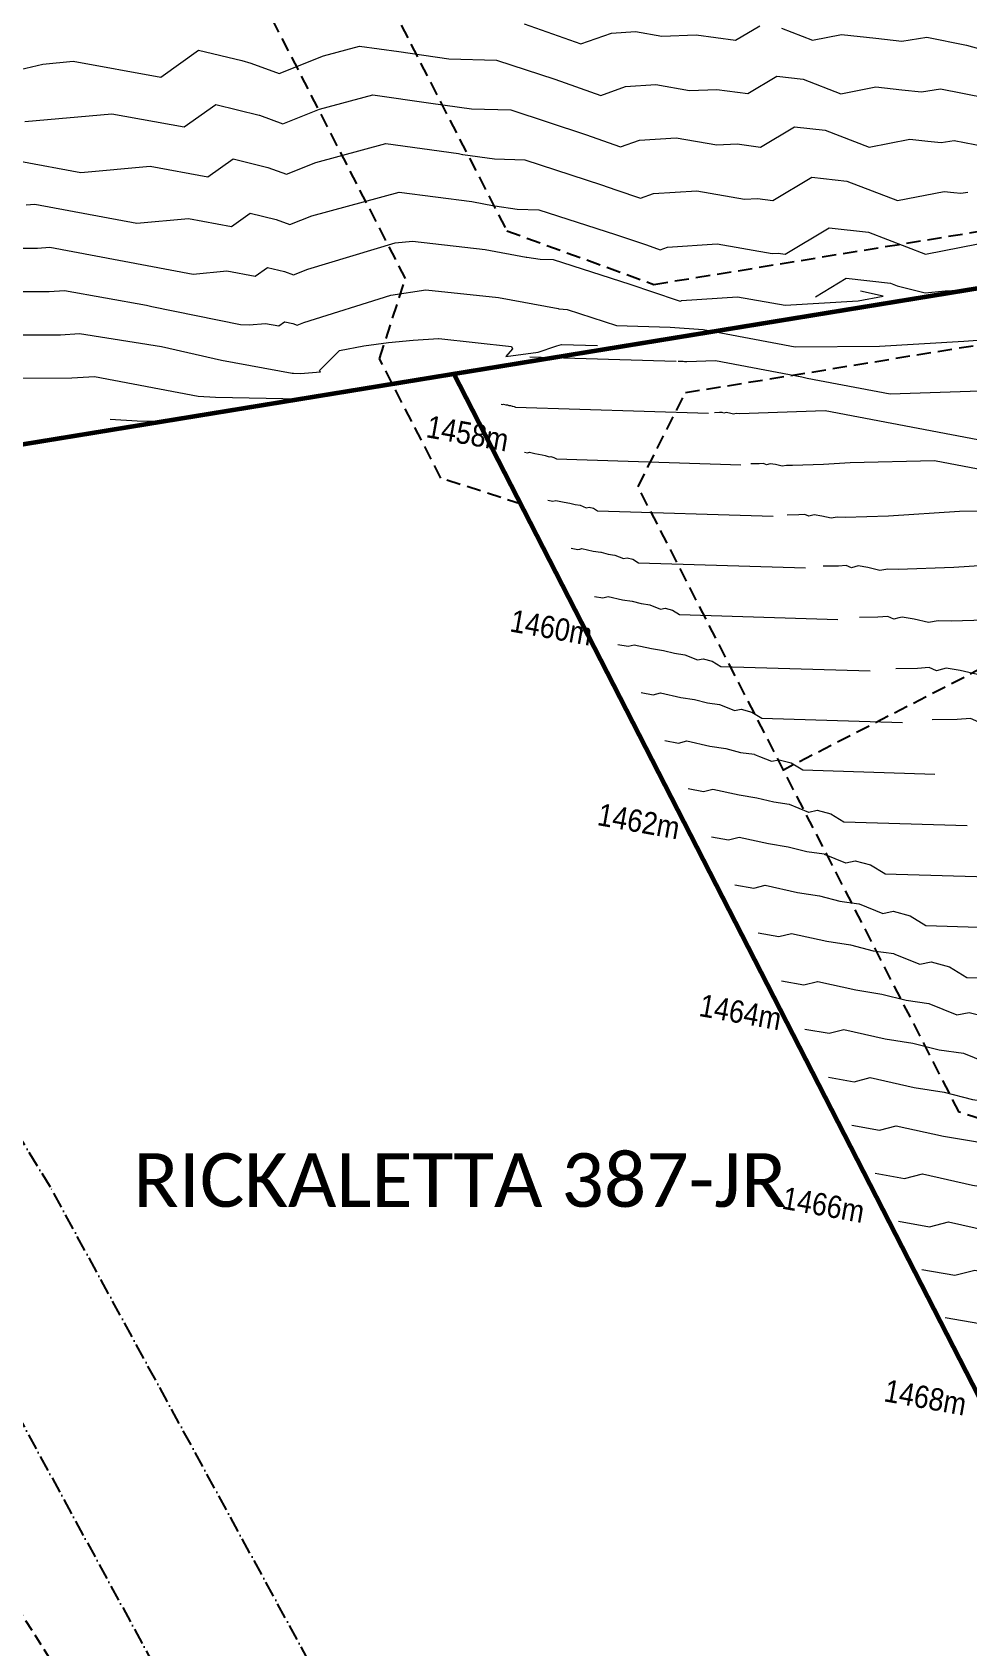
# Model space of a CAD drawing. Header units: metres. Extents: x 5688 to 19740, y -52 to 3406.
# Drawn here: x 7113.7 to 7322.7, y 1074.4 to 1435.2 of the extents above; entities that cross this region are included whole.
import ezdxf
from ezdxf.enums import TextEntityAlignment as Align

# ---------------------------------------------------------------- set-up
doc = ezdxf.new("R2010")
doc.units = ezdxf.units.M
for name, pattern in [('ACAD_ISO10W100', [18, 12, -3, 0, -3]), ('DASHED', [19.05, 12.7, -6.35]), ('HIDDEN', [9.525, 6.35, -3.175])]:
    doc.linetypes.add(name, pattern=pattern)
for name, color, linetype in [('CENTRELINES', 7, 'Continuous'), ('Contours', 7, 'Continuous'), ('DORPNAAM', 7, 'Continuous'), ('LINES', 7, 'Continuous'), ('PLAASGEDEELTES', 7, 'Continuous'), ('PWV_RESERVES', 7, 'Continuous'), ('SERV', 7, 'Continuous'), ('SITE', 7, 'Continuous')]:
    doc.layers.add(name, color=color, linetype=linetype)
doc.styles.add('CALIBRII', font='calibri.ttf')
doc.styles.add('MM-STANDARD', font='', dxfattribs={"height": 1})
doc.styles.get('MM-STANDARD').set_extended_font_data('MM-STANDARD')

# ---------------------------------------------------------------- blocks, each defined once
blk = doc.blocks.new('CONTOURS-CG')
at = {"layer": 'Contours', "color": 253, "lineweight": 9, "true_color": 0xa1a3a5}
for points, elevation in [([(31038.83, 254.85), (31051.5, 250.38), (31058.38, 252.78), (31063.7, 253.15), (31069.6, 252.12), (31077.3, 252.4), (31086.08, 251.22), (31091.46, 254.45)], 1453.5), ([(31096.32, 253.9), (31103.28, 251.22), (31103.29, 251.22), (31109.75, 252.49), (31117.43, 251.63), (31123.2, 251.02), (31128.79, 251.86), (31128.79, 251.86), (31137.66, 250.13), (31141.68, 248.95)], 1453.5), ([(30914.77, 241.98), (30931.3, 245.87), (30938.11, 246.49), (30957.63, 242.93), (30966.11, 248.97), (30966.11, 248.97), (30975.8, 246.69), (30977.81, 246.08), (30984.1, 243.76), (30994.03, 247.73), (31002.05, 249.89), (31010.83, 248.65), (31021.98, 247.08), (31032.68, 246.76), (31032.69, 246.76), (31045.67, 242.51), (31055.94, 238.88), (31061.51, 240.83), (31068.26, 241.29), (31075.76, 239.98), (31081.87, 240.21), (31088.85, 239.27), (31095.33, 243.16), (31101.19, 242.5), (31109.59, 239.26), (31109.6, 239.26), (31117.39, 240.81), (31123.22, 240.15), (31127.61, 239.69), (31131.85, 240.32), (31131.85, 240.32), (31142.05, 238.34)], 1454), ([(30927.25, 233.01), (30946.69, 234.77), (30962.91, 231.82), (30969.96, 236.83), (30969.96, 236.83), (30979.62, 234.46), (30979.68, 234.44), (30984.91, 232.51), (30993.15, 235.81), (31005.01, 239.01), (31017.98, 237.16), (31027.09, 235.88), (31035.83, 235.62), (31035.84, 235.62), (31052.52, 230.16), (31060.38, 227.38), (31064.64, 228.87), (31072.83, 229.43), (31081.91, 227.85), (31086.44, 228.02), (31091.61, 227.32), (31099.21, 231.88), (31106.07, 231.1), (31115.91, 227.31), (31115.91, 227.31), (31125.03, 229.12), (31129.02, 228.67), (31132.01, 228.35), (31134.91, 228.79), (31134.91, 228.79), (31146.45, 226.54)], 1454.5), ([(30926.2, 224.2), (30939.79, 221.66), (30939.79, 221.66), (30955.27, 223.06), (30968.19, 220.71), (30973.8, 224.7), (30973.8, 224.7), (30981.54, 222.79), (30985.71, 221.26), (30992.27, 223.89), (31007.97, 228.12), (31024.14, 225.86), (31025.04, 225.69), (31025.13, 225.68), (31032.2, 224.69), (31038.97, 224.48), (31038.99, 224.48), (31056.1, 218.92), (31059.36, 217.81), (31064.81, 215.89), (31067.77, 216.92), (31077.39, 217.58), (31088.06, 215.71), (31091.01, 215.82), (31094.37, 215.37), (31103.08, 220.59), (31110.94, 219.7), (31122.22, 215.36), (31122.22, 215.36), (31132.67, 217.43), (31134.81, 217.19), (31136.41, 217.02), (31137.96, 217.25)], 1455), ([(30927.59, 214.45), (30929.52, 214.57), (30952.33, 210.31), (30952.33, 210.31), (30963.85, 211.35), (30973.47, 209.6), (30977.65, 212.57), (30977.65, 212.57), (30983.41, 211.15), (30986.51, 210.01), (30991.4, 211.96), (31010.93, 217.23), (31027.13, 215.18), (31032.17, 214.21), (31032.29, 214.19), (31037.31, 213.49), (31042.12, 213.34), (31042.14, 213.34), (31059.26, 207.82), (31066.2, 205.46), (31069.25, 204.39), (31070.9, 204.96), (31081.95, 205.72), (31094.22, 203.58), (31095.58, 203.63), (31097.13, 203.42), (31106.95, 209.31), (31115.81, 208.31), (31128.53, 203.41), (31128.53, 203.41), (31140.31, 205.74)], 1455.5), ([(30921.21, 204.73), (30930.14, 204.77), (30932.85, 204.94), (30964.87, 198.95), (30964.87, 198.95), (30972.43, 199.64), (30978.75, 198.49), (30981.49, 200.44), (30981.49, 200.44), (30985.27, 199.51), (30987.31, 198.76), (30990.52, 200.04), (31010.01, 205.95), (31013.88, 206.34), (31030.11, 204.47), (31039.3, 202.73), (31039.44, 202.71), (31042.42, 202.29), (31045.29, 202.2), (31062.43, 196.72), (31073.05, 193.11), (31073.68, 192.89), (31073.93, 192.97), (31073.93, 192.97), (31074.03, 193.01), (31086.52, 193.87), (31097.16, 192.01), (31097.16, 192.01), (31113.45, 192.98), (31119.08, 194), (31113.98, 195.15)], 1456), ([(30921.19, 195.04), (30932.69, 195.09), (30936.18, 195.3), (30954.43, 191.98), (30955.65, 191.67), (30975.43, 187.7), (30977.41, 187.6), (30977.41, 187.6), (30981.02, 187.93), (30984.03, 187.38), (30985.33, 188.31), (30985.34, 188.31), (30987.14, 187.87), (30988.11, 187.51), (30989.64, 188.12), (31009.09, 194.21), (31016.84, 195.46), (31033.1, 193.75), (31046.43, 191.25), (31046.59, 191.22), (31047.53, 191.09), (31048.44, 191.06), (31059.49, 187.44), (31059.49, 187.44), (31071.43, 187.09), (31078.85, 186.59), (31099.42, 182.67), (31099.42, 182.67), (31118.25, 182.82), (31137.04, 183.98), (31141.27, 184.27)], 1456.5), ([(31103.9, 193.87), (31103.9, 193.87), (31110.82, 198.02), (31120.68, 196.91), (31122.19, 196.33), (31128.4, 194.76), (31132.89, 195.2), (31153.81, 196.22), (31173.28, 196.03), (31193.44, 193.98), (31199.19, 193.35), (31217.87, 191.18), (31237.48, 186.37), (31242.29, 185.1), (31242.33, 185.09)], 1456), ([(30921.17, 185.35), (30935.24, 185.41), (30939.5, 185.67), (30957.84, 182.8), (30971.22, 179.75), (30987, 176.8), (30987.31, 176.78), (30988.84, 176.75), (30993.37, 177.08), (30993.13, 177.38), (30997.62, 181.85), (31003.03, 182.94), (31008.52, 183.69), (31014.08, 184.19), (31019.68, 184.56), (31019.8, 184.57), (31036.04, 182.76), (31036.24, 182.23), (31034.72, 180.5), (31041.99, 181.53), (31045.93, 182.84), (31046.12, 182.95), (31047.21, 183.19), (31055.24, 182.97)], 1457), ([(31072.82, 179.38), (31040.13, 180.4)], 1457), ([(30921.15, 175.66), (30937.78, 175.73), (30942.83, 176.04), (30966.04, 171.7), (30969.85, 171.47), (30988.75, 171.05), (30992.06, 171.3)], 1457.5), ([(31260.98, 165.17), (31240.05, 170.39), (31224.07, 172.24), (31202.36, 174.51), (31201.9, 174.53), (31181.63, 174.27), (31162.22, 173.72), (31159.18, 173.6), (31142.95, 172.85), (31120.59, 172.12), (31102.09, 175.58), (31100.9, 175.88), (31081.62, 179.56), (31075.16, 179.34), (31074.9, 179.35), (31074.7, 179.32), (31074.4, 179.39), (31074.15, 179.43), (31073.98, 179.38), (31073.85, 179.44), (31073.65, 179.42), (31073.27, 179.42)], 1457), ([(31033.68, 169.89), (31034, 169.83), (31034.19, 169.88), (31034.73, 169.76), (31035.1, 169.7), (31035.1, 169.7), (31035.44, 169.62), (31035.76, 169.57), (31036.16, 169.41), (31036.34, 169.44), (31036.62, 169.37), (31036.89, 169.21), (31080.04, 167.86)], 1457.5), ([(30946.32, 166.53), (30952.39, 166.16), (30956.51, 166.06)], 1458), ([(31270.3, 155.22), (31251.14, 159.99), (31236.51, 161.69), (31216.21, 163.78), (31195.94, 163.5), (31179.88, 163.04), (31177.1, 162.94), (31159.85, 162.15), (31141.76, 161.58), (31106.08, 168.39), (31086.97, 167.74), (31086.2, 167.77), (31085.6, 167.67), (31084.71, 167.88), (31083.98, 168.01), (31083.48, 167.87), (31083.1, 168.03), (31082.5, 167.99), (31081.37, 167.98)], 1457.5), ([(31038.9, 159.15), (31039.61, 159.02), (31040.04, 159.13), (31041.25, 158.86), (31042.07, 158.73), (31042.84, 158.54), (31043.55, 158.44), (31044.44, 158.08), (31044.83, 158.16), (31045.46, 157.99), (31046.06, 157.63), (31087.26, 156.34)], 1458), ([(31279.63, 145.26), (31262.23, 149.59), (31248.95, 151.13), (31230.52, 153.04), (31210.25, 152.73), (31197.54, 152.36), (31195.01, 152.27), (31176.54, 151.44), (31162.94, 151.04), (31130.54, 157.21), (31111.65, 156.78), (31105.69, 156.38), (31098.78, 156.15), (31097.49, 156.18), (31096.5, 156.02), (31095.02, 156.37), (31093.82, 156.58), (31092.97, 156.36), (31092.34, 156.63), (31091.35, 156.56), (31089.48, 156.54)], 1458), ([(31044.13, 148.41), (31045.22, 148.21), (31045.89, 148.38), (31047.77, 147.97), (31049.04, 147.76), (31050.23, 147.46), (31050.23, 147.46), (31051.34, 147.3), (31052.72, 146.74), (31053.33, 146.87), (31054.31, 146.61), (31055.23, 146.04), (31094.48, 144.82)], 1458.5), ([(31288.96, 135.3), (31273.33, 139.19), (31261.39, 140.58), (31244.83, 142.29), (31224.57, 141.96), (31215.2, 141.68), (31212.93, 141.6), (31192.94, 140.73), (31184.11, 140.49), (31155, 146.04), (31136.11, 145.89), (31120.25, 144.88), (31110.59, 144.55), (31108.78, 144.6), (31107.41, 144.38), (31105.34, 144.87), (31103.65, 145.16), (31102.47, 144.84), (31101.58, 145.22), (31100.19, 145.12), (31097.58, 145.09)], 1458.5), ([(31049.35, 137.67), (31050.84, 137.4), (31051.27, 137.51), (31051.74, 137.64), (31051.75, 137.64), (31054.29, 137.07), (31056, 136.8), (31056.01, 136.79), (31057.63, 136.38), (31057.63, 136.38), (31059.13, 136.17), (31061, 135.41), (31061.83, 135.58), (31063.15, 135.23), (31064.41, 134.46), (31101.7, 133.3)], 1459), ([(31298.28, 125.34), (31284.42, 128.8), (31273.83, 130.03), (31259.15, 131.54), (31238.88, 131.18), (31232.86, 131.01), (31230.85, 130.93), (31209.11, 130.01), (31205.28, 129.95), (31179.46, 134.87), (31160.56, 134.95), (31141.7, 133.85), (31134.81, 133.37), (31122.4, 132.96), (31120.08, 133.02), (31118.31, 132.73), (31115.65, 133.36), (31113.48, 133.74), (31111.96, 133.33), (31110.82, 133.82), (31109.04, 133.69), (31105.68, 133.65)], 1459), ([(31054.57, 126.93), (31056.45, 126.59), (31057.6, 126.89), (31057.6, 126.89), (31060.81, 126.17), (31062.97, 125.83), (31062.98, 125.83), (31065.02, 125.31), (31065.03, 125.31), (31066.92, 125.03), (31069.29, 124.08), (31070.33, 124.29), (31072, 123.85), (31073.58, 122.88), (31108.92, 121.78)], 1459.5), ([(31307.61, 115.39), (31295.51, 118.4), (31286.27, 119.47), (31273.46, 120.8), (31253.19, 120.41), (31250.52, 120.33), (31226.95, 119.39), (31226.46, 119.4), (31203.93, 123.7), (31185.02, 123.98), (31166.15, 122.99), (31149.37, 121.87), (31134.21, 121.36), (31131.37, 121.44), (31129.21, 121.09), (31125.96, 121.85), (31123.31, 122.32), (31122.58, 122.12), (31121.46, 121.81), (31121.45, 121.81), (31120.07, 122.42), (31117.88, 122.26), (31113.78, 122.21)], 1459.5), ([(31059.8, 116.19), (31062.07, 115.78), (31063.45, 116.14), (31063.45, 116.14), (31067.32, 115.27), (31069.94, 114.86), (31069.95, 114.86), (31072.42, 114.23), (31072.42, 114.23), (31074.71, 113.9), (31077.57, 112.75), (31078.82, 113), (31080.84, 112.47), (31082.75, 111.3), (31116.14, 110.26)], 1460), ([(31316.93, 105.43), (31306.6, 108), (31298.71, 108.92), (31287.77, 110.05), (31268.18, 109.65), (31247.63, 108.86), (31228.39, 112.53), (31209.47, 112.99), (31190.6, 112.1), (31171.74, 110.9), (31163.93, 110.37), (31146.02, 109.76), (31142.67, 109.86), (31140.11, 109.44), (31136.27, 110.35), (31133.14, 110.89), (31132.28, 110.66), (31130.96, 110.3), (31130.95, 110.3), (31129.31, 111.01), (31126.73, 110.82), (31121.88, 110.77)], 1460), ([(31065.02, 105.45), (31067.68, 104.97), (31069.3, 105.39), (31069.3, 105.39), (31073.84, 104.37), (31076.91, 103.89), (31076.92, 103.89), (31079.81, 103.15), (31079.82, 103.15), (31082.5, 102.77), (31083.48, 102.37), (31085.82, 101.42), (31085.85, 101.41), (31087.32, 101.71), (31089.68, 101.09), (31090.49, 100.6), (31091.91, 99.72), (31091.93, 99.72), (31123.35, 98.74)], 1460.5), ([(31326.26, 95.47), (31317.69, 97.61), (31311.15, 98.36), (31302.08, 99.3), (31285.84, 98.97), (31268.8, 98.32), (31252.85, 101.36), (31233.93, 102), (31215.05, 101.18), (31196.19, 100.06), (31178.49, 98.86), (31157.82, 98.17), (31153.96, 98.28), (31151.03, 97.79), (31151.01, 97.79), (31146.58, 98.84), (31142.97, 99.47), (31140.45, 98.79), (31140.44, 98.79), (31138.55, 99.61), (31135.58, 99.39), (31129.99, 99.33)], 1460.5), ([(31070.24, 94.71), (31073.29, 94.16), (31075.15, 94.64), (31075.15, 94.64), (31080.36, 93.48), (31083.89, 92.92), (31083.89, 92.92), (31087.21, 92.07), (31087.21, 92.07), (31090.27, 91.64), (31090.29, 91.63), (31091.41, 91.18), (31094.11, 90.08), (31094.13, 90.08), (31095.82, 90.43), (31098.53, 89.71), (31101.09, 88.14), (31101.1, 88.14), (31130.57, 87.22)], 1461), ([(31075.47, 83.97), (31078.91, 83.35), (31081.01, 83.89), (31081.01, 83.89), (31086.88, 82.58), (31090.86, 81.95), (31090.86, 81.95), (31094.61, 81), (31094.61, 81), (31098.06, 80.5), (31098.08, 80.5), (31102.39, 78.75), (31102.41, 78.75), (31104.32, 79.14), (31107.37, 78.33), (31110.26, 76.56), (31110.27, 76.56), (31137.79, 75.7)], 1461.5), ([(31080.69, 73.23), (31084.52, 72.54), (31086.86, 73.14), (31086.86, 73.14), (31093.4, 71.68), (31097.83, 70.98), (31097.83, 70.98), (31102, 69.92), (31102, 69.92), (31105.85, 69.37), (31105.87, 69.36), (31110.67, 67.42), (31110.69, 67.42), (31112.81, 67.85), (31116.21, 66.95), (31119.44, 64.98), (31119.45, 64.97), (31145.01, 64.18)], 1462), ([(31085.91, 62.49), (31090.14, 61.73), (31092.71, 62.39), (31092.71, 62.39), (31099.92, 60.78), (31104.8, 60.01), (31104.8, 60.01), (31109.4, 58.84), (31109.4, 58.84), (31113.65, 58.23), (31113.66, 58.23), (31118.96, 56.08), (31118.97, 56.08), (31121.31, 56.56), (31125.06, 55.57), (31128.61, 53.4), (31128.62, 53.39), (31152.23, 52.66)], 1462.5), ([(31091.14, 51.75), (31095.75, 50.92), (31098.56, 51.64), (31098.56, 51.64), (31106.44, 49.88), (31111.77, 49.04), (31111.77, 49.04), (31116.79, 47.76), (31116.79, 47.76), (31121.44, 47.1), (31121.45, 47.09), (31127.24, 44.75), (31127.25, 44.75), (31129.81, 45.27), (31133.9, 44.19), (31137.78, 41.81), (31137.79, 41.81), (31152.54, 41.34), (31159.45, 41.14)], 1463), ([(31096.36, 41.01), (31101.36, 40.11), (31104.41, 40.9), (31104.42, 40.9), (31112.96, 38.99), (31118.74, 38.07), (31118.74, 38.07), (31124.19, 36.69), (31124.19, 36.69), (31129.23, 35.96), (31129.24, 35.96), (31135.52, 33.42), (31135.53, 33.42), (31138.3, 33.98), (31142.75, 32.81), (31146.96, 30.23), (31146.96, 30.23), (31161.72, 29.76), (31166.67, 29.62)], 1463.5), ([(31101.58, 30.26), (31106.98, 29.3), (31110.27, 30.15), (31110.27, 30.15), (31119.47, 28.09), (31125.71, 27.1), (31125.71, 27.1), (31131.58, 25.61), (31131.58, 25.61), (31137.02, 24.83), (31137.03, 24.83), (31143.8, 22.09), (31143.81, 22.08), (31146.8, 22.7), (31151.59, 21.43), (31156.13, 18.65), (31156.14, 18.65), (31170.89, 18.18), (31173.89, 18.09)], 1464), ([(31106.81, 19.52), (31112.59, 18.49), (31116.12, 19.4), (31116.12, 19.4), (31125.99, 17.19), (31132.68, 16.13), (31132.68, 16.13), (31138.98, 14.53), (31138.98, 14.53), (31144.81, 13.7), (31144.82, 13.69), (31152.08, 10.75), (31152.09, 10.75), (31155.3, 11.41), (31160.43, 10.05), (31165.31, 7.07), (31165.31, 7.07), (31180.06, 6.61), (31181.11, 6.57)], 1464.5), ([(31112.03, 8.78), (31118.21, 7.68), (31121.97, 8.65), (31121.97, 8.65), (31132.51, 6.29), (31139.65, 5.16), (31139.65, 5.16), (31146.38, 3.45), (31146.38, 3.45), (31152.6, 2.56), (31152.61, 2.56), (31160.37, -0.58), (31160.38, -0.58), (31163.8, 0.12), (31169.28, -1.33), (31174.48, -4.51), (31174.48, -4.51), (31188.32, -4.95)], 1465), ([(31117.26, -1.96), (31123.82, -3.13), (31127.82, -2.1), (31127.82, -2.1), (31139.03, -4.61), (31146.62, -5.81), (31146.62, -5.81), (31153.77, -7.62), (31153.77, -7.62), (31160.39, -8.57), (31160.4, -8.58), (31168.65, -11.91), (31168.66, -11.91), (31172.29, -11.17), (31178.12, -12.71), (31183.65, -16.09), (31183.66, -16.09), (31195.54, -16.47)], 1465.5), ([(31122.48, -12.7), (31129.43, -13.94), (31133.67, -12.85), (31133.68, -12.85), (31145.55, -15.5), (31153.59, -16.78), (31153.59, -16.78), (31161.17, -18.7), (31161.17, -18.7), (31168.18, -19.71), (31168.19, -19.71), (31176.93, -23.24), (31176.94, -23.25), (31180.79, -22.46), (31186.97, -24.1), (31192.83, -27.67), (31192.83, -27.68), (31202.76, -27.99)], 1466), ([(31127.7, -23.44), (31135.05, -24.75), (31139.53, -23.6), (31139.53, -23.6), (31152.07, -26.4), (31160.56, -27.75), (31160.56, -27.75), (31168.56, -29.78), (31168.56, -29.78), (31175.97, -30.84), (31175.98, -30.84), (31185.21, -34.58), (31185.22, -34.58), (31189.29, -33.75), (31195.81, -35.48), (31202, -39.26), (31202, -39.26), (31209.98, -39.51)], 1466.5), ([(31132.93, -34.18), (31140.66, -35.57), (31145.38, -34.35), (31145.38, -34.35), (31158.59, -37.3), (31167.53, -38.72), (31167.53, -38.72), (31175.96, -40.86), (31175.96, -40.86), (31183.76, -41.98), (31183.77, -41.98), (31193.49, -45.91), (31193.5, -45.91), (31197.78, -45.03), (31204.65, -46.86), (31211.17, -50.84), (31211.18, -50.84), (31217.2, -51.03)], 1467)]:
    blk.add_lwpolyline(points, dxfattribs=dict(at, elevation=elevation))
at = {"layer": 'Contours', "color": 253, "true_color": 0xa1a3a5, "style": 'MM-STANDARD', "width": 0.9}
for s, p in [('1458m', (31026.22, 163.36, 1457.53)), ('1460m', (31044.92, 119.97, 1457.27)), ('1462m', (31064.46, 76.7, 1457.27)), ('1464m', (31087.18, 34.04, 1457.27)), ('1466m', (31105.72, -9.01, 1471.96)), ('1468m', (31128.5, -52.05, 1471.48))]:
    blk.add_text(s, height=5, rotation=349.8289, dxfattribs=at).set_placement(p, align=Align.MIDDLE)

msp = doc.modelspace()

# ---------------------------------------------------------------- linework, layer by layer
at = {"layer": 'CENTRELINES', "color": 251, "linetype": 'ACAD_ISO10W100', "ltscale": 0.3, "true_color": 0x636466, "flags": 128}
msp.add_lwpolyline([(5688.805, 3103.893), (5948.409, 2861.028), (5991.976, 2819.703), (6036.694, 2774.403), (6105.899, 2695.952), (6161.525, 2623.912), (6196.729, 2571.239), (6229.17, 2521.008), (6802.209, 1622.221), (6978.978, 1344.418), (7091.058, 1161.872), (7184.897, 989.621), (7296.815, 773.514), (7348.564, 673.441), (7490.381, 399.383)], dxfattribs=at)
at = {"layer": 'LINES', "color": 251, "linetype": 'HIDDEN', "ltscale": 0.5, "true_color": 0x636466}
msp.add_line((7376.97, 1319.311), (7281.564, 1270.34), dxfattribs=at)
for points in [[(6933.934, 1536.843), (6986.449, 1570.245, -0.4415082), (7150.477, 1525.725), (7219.716, 1390.832), (7252.609, 1378.848), (7467.505, 1413.939), (7474.923, 1425.245), (7455.69, 1501.316), (7434.552, 1513.528), (7427.193, 1542.636), (7432.575, 1551.951), (7177.389, 2561.265), (7142.691, 2698.503, 0.1367315), (6967.854, 2991.59), (6886.583, 3060.439)], [(7222.955, 1329.776), (7205.023, 1335.543), (7191.323, 1362.233), (7197.091, 1380.165), (7128.236, 1514.309, 0.4415082), (6999.866, 1549.151), (6947.351, 1515.749)]]:
    msp.add_lwpolyline(points, format="xyb", dxfattribs=at)
msp.add_lwpolyline([(7330.223, 1190.87), (7320.799, 1193.901), (7249.065, 1333.654), (7259.671, 1354.67), (7478.113, 1390.34)], dxfattribs=at)
at = {"layer": 'PLAASGEDEELTES', "color": 251, "linetype": 'Continuous', "true_color": 0x636466}
msp.add_line((7207.92, 1358.849), (7207.775, 1359.131), dxfattribs=at)
at = {"layer": 'PWV_RESERVES', "color": 251, "linetype": 'ACAD_ISO10W100', "ltscale": 0.3, "true_color": 0x636466}
msp.add_lwpolyline([(7524.892, 399.383), (7371.507, 695.993), (7363.777, 753.224), (7353.711, 772.756), (7315.896, 803.392), (7212.381, 1003.63), (7117.791, 1177.117), (7004.763, 1361.337), (6828.202, 1638.928), (6258.189, 2536.097), (6238.218, 2593.021), (6245.772, 2615.119), (6291.889, 2655.461), (6417.26, 2717.109), (6555.092, 2787.485), (6655.825, 2857.808), (6797.535, 2974.863), (6886.03, 3059.837), (6936.23, 3119.259), (7139.492, 3359.193)], dxfattribs=at)
at = {"layer": 'SERV', "color": 251, "linetype": 'DASHED', "ltscale": 0.2, "true_color": 0x636466}
msp.add_line((6961.311, 1318.448), (7181.732, 970.641), dxfattribs=at)
at = {"layer": 'SITE', "color": 251, "linetype": 'HIDDEN', "ltscale": 0.5, "true_color": 0x636466, "const_width": 1}
msp.add_lwpolyline([(6784.004, 2963.686), (7258.675, 3190.481), (7191.925, 2565.303), (7284.521, 2199), (7363.739, 1884.614), (7754.762, 1822.518), (8737.631, 1918.897), (8922.328, 1937.1), (8838.095, 1737.26), (8800.371, 1699.993), (8778.82, 1692.551), (8766.618, 1670.73), (8772.101, 1649.437), (8761.914, 1612.824), (8530.153, 1574.947), (8515.751, 1256.764), (8244.292, 1269.046), (7913.848, 1215.042), (7872.637, 1467.487), (7207.92, 1358.849), (7024.666, 1328.899)], dxfattribs=at)
msp.add_lwpolyline([(7283.509, 866.042), (7269.23, 934.923), (7274.725, 957.013), (7255.783, 992.867), (7366.582, 1049.74), (7207.92, 1358.849), (7872.637, 1467.487), (7913.848, 1215.042), (8244.292, 1269.046), (8286.282, 1016.686), (7954.708, 962.495), (7938.189, 959.797), (7944.711, 624.137), (7956.213, 541.746), (7841.773, 540.956), (7738.993, 535.306), (7706.393, 529.766), (7682.263, 625.216), (7437.541, 568.298), (7371.507, 695.993), (7363.777, 753.224), (7353.711, 772.756), (7315.896, 803.392)], close=True, dxfattribs=at)

# ---------------------------------------------------------------- block references
at = {"layer": 'Contours', "color": 215, "linetype": 'Continuous', "true_color": 0xa953a0}
msp.add_blockref('CONTOURS-CG', (-23815.222, 1182.208), dxfattribs=at)

# ---------------------------------------------------------------- texts
at = {"layer": 'DORPNAAM', "color": 251, "linetype": 'Continuous', "true_color": 0x636466, "style": 'CALIBRII'}
msp.add_text('RICKALETTA 387-JR', height=12, dxfattribs=at).set_placement((7209.25, 1178.721), align=Align.MIDDLE_CENTER)

doc.saveas('drawing.dxf')
